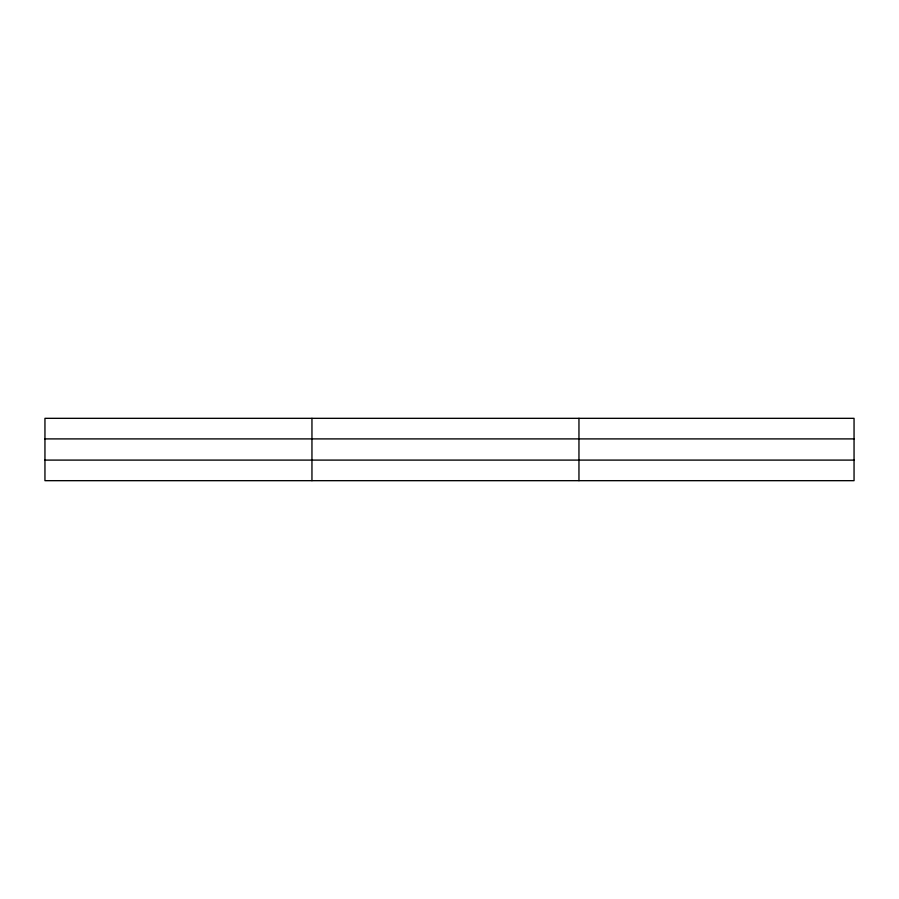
<?xml version="1.0" encoding="UTF-8"?>
<svg xmlns="http://www.w3.org/2000/svg" width="899" height="899" viewBox="0 0 899 899"><rect width="100%" height="100%" fill="white"/><g stroke="black" fill="none" stroke-linecap="round" stroke-linejoin="round"><path stroke-width="1.35" d="M311.953 418.327L311.953 480.673M578.956 418.327L578.956 480.673M854.05 438.903L854.05 418.327L44.95 418.327L44.95 480.673L854.05 480.673L854.05 438.903L44.95 438.903M44.95 460.097L854.05 460.097"/></g></svg>
